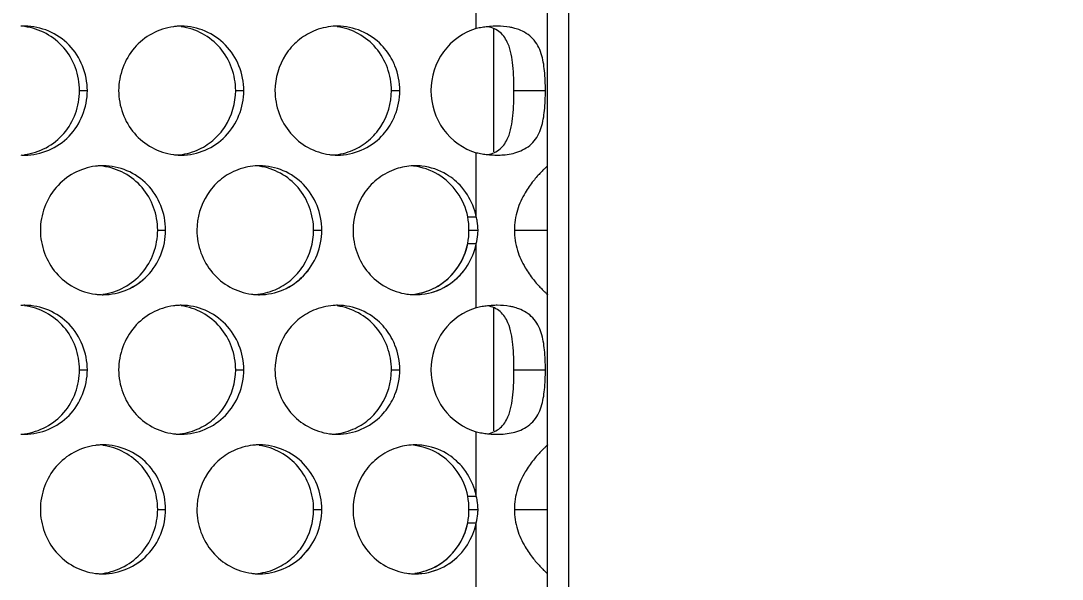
# Model space of a CAD drawing. Header units: millimetres. Extents: x 1177 to 4147, y 93 to 2194.
# Drawn here: x 2001.98 to 2050.45, y 1836.49 to 1862.47 of the extents above; entities that cross this region are included whole.
import ezdxf

# ---------------------------------------------------------------- set-up
doc = ezdxf.new("R2010")
doc.units = ezdxf.units.MM
doc.header["$LTSCALE"] = 0.1
doc.layers.get('0').update_dxf_attribs({"lineweight": 13})
doc.layers.get('Defpoints').update_dxf_attribs({"lineweight": 9})
doc.layers.add('标注', color=251, linetype='Continuous', lineweight=9)
doc.styles.get("Standard").update_dxf_attribs({"font": 'arial.ttf'})
doc.dimstyles.new('STANDARD 10', dxfattribs={"dimscale": 10, "dimtxt": 2.5, "dimasz": 1.5, "dimexe": 0.5, "dimexo": 0.5, "dimgap": 0.5, "dimtad": 1, "dimtoh": 1, "dimdec": 1, "dimzin": 9, "dimdsep": 46, "dimtxsty": 'Standard', "dimcen": 0, "dimclrd": 256, "dimclre": 256, "dimclrt": 256, "dimadec": 0, "dimazin": 0, "dimtp": 0.01, "dimtm": 0.01, "dimtfac": 1, "dimtdec": 1, "dimtofl": 0, "dimtmove": 0, "dimatfit": 3, "dimfxl": 1, "dimtolj": 1, "dimtzin": 4, "dimlwd": -1, "dimlwe": -1, "dimarcsym": 0})

# ---------------------------------------------------------------- blocks, each defined once
blk = doc.blocks.new('*D20')
at = {"layer": 'Defpoints', "color": 0, "transparency": 16777216}
for p in [(2024.49, 1921.895), (2024.49, 1341.895), (2127.768, 1341.895)]:
    blk.add_point(p, dxfattribs=at)
at = {"layer": '标注', "transparency": 16777216}
for p, q in [((2029.49, 1921.895), (2132.768, 1921.895)), ((2127.768, 1906.895), (2127.768, 1356.895)), ((2029.49, 1341.895), (2132.768, 1341.895))]:
    blk.add_line(p, q, dxfattribs=at)
for points in [[(2125.268, 1906.895), (2130.268, 1906.895), (2127.768, 1921.895)], [(2125.268, 1356.895), (2130.268, 1356.895), (2127.768, 1341.895)]]:
    blk.add_solid(points, dxfattribs=at)
at = {"layer": '标注', "transparency": 16777216, "insert": (2110.004, 1631.895), "char_height": 25, "attachment_point": 5, "rotation": 90}
blk.add_mtext('\\A1;580', dxfattribs=at)

msp = doc.modelspace()

# ---------------------------------------------------------------- linework, layer by layer
for p, q in [((2027.49, 1344.895), (2027.49, 1918.895)), ((2026.49, 1348.895), (2026.49, 1875.712)), ((2023.177, 1862.114), (2023.177, 1865.101)), ((2026.49, 1855.731), (2026.49, 1862.722)), ((2023.177, 1853.352), (2023.177, 1856.339)), ((2026.49, 1849.731), (2026.49, 1855.731)), ((2023.177, 1849.123), (2023.177, 1852.11)), ((2026.49, 1842.741), (2026.49, 1849.731)), ((2023.177, 1840.362), (2023.177, 1843.349)), ((2026.49, 1836.741), (2026.49, 1842.741)), ((2023.177, 1836.133), (2023.177, 1839.12)), ((2026.49, 1829.75), (2026.49, 1836.741))]:
    msp.add_line(p, q)
at = {"layer": '标注'}
for p, q in [((2023.99, 1856.38), (2023.99, 1862.114)), ((2004.712, 1859.226), (2005.074, 1859.226)), ((2011.978, 1859.226), (2012.354, 1859.226)), ((2019.227, 1859.226), (2019.615, 1859.226)), ((2024.926, 1859.226), (2026.394, 1859.226)), ((2026.49, 1849.731), (2026.49, 1855.731)), ((2022.781, 1853.352), (2023.177, 1853.352)), ((2022.781, 1853.352), (2023.177, 1853.352)), ((2008.347, 1852.731), (2008.716, 1852.731)), ((2008.347, 1852.731), (2008.716, 1852.731)), ((2015.605, 1852.731), (2015.987, 1852.731)), ((2015.605, 1852.731), (2015.987, 1852.731)), ((2022.835, 1852.731), (2023.258, 1852.731)), ((2022.835, 1852.731), (2023.258, 1852.731)), ((2024.99, 1852.731), (2026.49, 1852.731)), ((2024.99, 1852.731), (2026.49, 1852.731)), ((2022.781, 1852.11), (2023.177, 1852.11)), ((2022.781, 1852.11), (2023.177, 1852.11)), ((2023.99, 1843.39), (2023.99, 1849.123)), ((2004.712, 1846.236), (2005.074, 1846.236)), ((2011.978, 1846.236), (2012.354, 1846.236)), ((2019.227, 1846.236), (2019.615, 1846.236)), ((2024.926, 1846.236), (2026.394, 1846.236)), ((2023.177, 1840.362), (2023.177, 1843.349)), ((2026.49, 1836.741), (2026.49, 1842.741)), ((2022.781, 1840.362), (2023.177, 1840.362)), ((2022.781, 1840.362), (2023.177, 1840.362)), ((2008.347, 1839.741), (2008.716, 1839.741)), ((2008.347, 1839.741), (2008.716, 1839.741)), ((2015.605, 1839.741), (2015.987, 1839.741)), ((2015.605, 1839.741), (2015.987, 1839.741)), ((2022.835, 1839.741), (2023.258, 1839.741)), ((2022.835, 1839.741), (2023.258, 1839.741)), ((2024.99, 1839.741), (2026.49, 1839.741)), ((2024.99, 1839.741), (2026.49, 1839.741)), ((2022.781, 1839.12), (2023.177, 1839.12)), ((2022.781, 1839.12), (2023.177, 1839.12))]:
    msp.add_line(p, q, dxfattribs=at)
for centre, radius, start, end in [((2002.158, 1859.513), 2.713, 90.0079, 93.8135), ((2009.448, 1859.463), 2.763, 93.9779, 97.5943), ((2009.444, 1859.525), 2.702, 90.0086, 93.9786), ((2016.713, 1859.536), 2.69, 90.0093, 94.1455), ((2024.217, 1857.518), 4.712, 99.3975, 102.7475), ((2024.194, 1857.659), 4.569, 96.151, 99.4032), ((2024.217, 1860.935), 4.712, 257.2525, 260.6025), ((2002.158, 1858.94), 2.713, 266.1865, 269.9921), ((2002.158, 1858.94), 2.713, 266.1865, 269.9921), ((2009.448, 1858.99), 2.763, 262.4057, 266.0221), ((2009.444, 1858.928), 2.702, 266.0214, 269.9914), ((2016.718, 1858.98), 2.754, 262.091, 265.8551), ((2016.713, 1858.917), 2.69, 265.8545, 269.9907), ((2024.194, 1860.794), 4.569, 260.5968, 263.849), ((2005.807, 1852.963), 2.768, 93.8952, 97.4382), ((2005.807, 1852.963), 2.768, 93.8952, 97.4382), ((2005.803, 1853.024), 2.708, 90.0082, 93.8958), ((2005.803, 1853.024), 2.708, 90.0082, 93.8958), ((2013.081, 1853.035), 2.696, 90.009, 94.0618), ((2013.081, 1853.035), 2.696, 90.009, 94.0618), ((2020.331, 1852.983), 2.747, 89.9982, 91.8699), ((2020.331, 1852.983), 2.747, 89.9982, 91.8699), ((2020.33, 1852.929), 2.802, 83.5551, 89.9823), ((2020.33, 1852.929), 2.802, 83.5551, 89.9823), ((2020.258, 1852.756), 2.979, 11.5551, 14.5414), ((2020.258, 1852.756), 2.979, 11.5551, 14.5414), ((2019.247, 1852.733), 3.588, 359.9799, 9.9483), ((2019.247, 1852.733), 3.588, 359.9799, 9.9483), ((2020.807, 1852.726), 2.451, 9.8577, 14.7995), ((2020.807, 1852.726), 2.451, 9.8577, 14.7995), ((2020.83, 1852.731), 2.428, 0.0174, 9.8517), ((2020.83, 1852.731), 2.428, 0.0174, 9.8517), ((2019.247, 1852.73), 3.588, 350.0517, 0.0201), ((2019.247, 1852.73), 3.588, 350.0517, 0.0201), ((2020.814, 1852.735), 2.444, 345.1989, 355.0623), ((2020.814, 1852.735), 2.444, 345.1989, 355.0623), ((2020.839, 1852.731), 2.418, 355.0848, 359.9974), ((2020.839, 1852.731), 2.418, 355.0848, 359.9974), ((2020.258, 1852.707), 2.979, 345.4586, 348.4449), ((2020.258, 1852.707), 2.979, 345.4586, 348.4449), ((2005.807, 1852.499), 2.768, 262.5618, 266.1048), ((2005.807, 1852.499), 2.768, 262.5618, 266.1048), ((2005.803, 1852.439), 2.708, 266.1042, 269.9918), ((2005.803, 1852.439), 2.708, 266.1042, 269.9918), ((2013.085, 1852.49), 2.759, 262.2487, 265.9388), ((2013.085, 1852.49), 2.759, 262.2487, 265.9388), ((2013.081, 1852.427), 2.696, 265.9382, 269.991), ((2013.081, 1852.427), 2.696, 265.9382, 269.991), ((2020.329, 1852.434), 2.702, 261.8471, 268.1347), ((2020.329, 1852.434), 2.702, 261.8471, 268.1347), ((2020.331, 1852.479), 2.747, 268.1301, 270.0018), ((2020.331, 1852.479), 2.747, 268.1301, 270.0018), ((2020.33, 1852.534), 2.802, 270.0177, 276.4449), ((2020.33, 1852.534), 2.802, 270.0177, 276.4449), ((2002.158, 1846.523), 2.713, 90.0079, 93.8135), ((2009.448, 1846.473), 2.763, 93.9779, 97.5943), ((2009.444, 1846.534), 2.702, 90.0086, 93.9786), ((2016.713, 1846.546), 2.69, 90.0093, 94.1455), ((2024.217, 1844.528), 4.712, 99.3975, 102.7475), ((2024.194, 1844.668), 4.569, 96.151, 99.4032), ((2009.448, 1845.999), 2.763, 262.4057, 266.0221), ((2016.718, 1845.99), 2.754, 262.091, 265.8551), ((2024.217, 1847.945), 4.712, 257.2525, 260.6025), ((2024.194, 1847.804), 4.569, 260.5968, 263.849), ((2002.158, 1845.949), 2.713, 266.1865, 269.9921), ((2002.158, 1845.949), 2.713, 266.1865, 269.9921), ((2009.444, 1845.938), 2.702, 266.0214, 269.9914), ((2016.713, 1845.926), 2.69, 265.8545, 269.9907), ((2005.807, 1839.973), 2.768, 93.8952, 97.4382), ((2005.807, 1839.973), 2.768, 93.8952, 97.4382), ((2005.803, 1840.033), 2.708, 90.0082, 93.8958), ((2005.803, 1840.033), 2.708, 90.0082, 93.8958), ((2013.081, 1840.045), 2.696, 90.009, 94.0618), ((2013.081, 1840.045), 2.696, 90.009, 94.0618), ((2020.331, 1839.993), 2.747, 89.9982, 91.8699), ((2020.331, 1839.993), 2.747, 89.9982, 91.8699), ((2020.33, 1839.938), 2.802, 83.5551, 89.9823), ((2020.33, 1839.938), 2.802, 83.5551, 89.9823), ((2019.247, 1839.742), 3.588, 359.9799, 9.9483), ((2019.247, 1839.742), 3.588, 359.9799, 9.9483), ((2020.258, 1839.765), 2.979, 11.5551, 14.5414), ((2020.258, 1839.765), 2.979, 11.5551, 14.5414), ((2020.807, 1839.736), 2.451, 9.8577, 14.7995), ((2020.807, 1839.736), 2.451, 9.8577, 14.7995), ((2020.83, 1839.74), 2.428, 0.0174, 9.8517), ((2020.83, 1839.74), 2.428, 0.0174, 9.8517), ((2019.247, 1839.74), 3.588, 350.0517, 0.0201), ((2019.247, 1839.74), 3.588, 350.0517, 0.0201), ((2020.814, 1839.744), 2.444, 345.1989, 355.0623), ((2020.814, 1839.744), 2.444, 345.1989, 355.0623), ((2020.839, 1839.741), 2.418, 355.0848, 359.9974), ((2020.839, 1839.741), 2.418, 355.0848, 359.9974), ((2020.258, 1839.717), 2.979, 345.4586, 348.4449), ((2020.258, 1839.717), 2.979, 345.4586, 348.4449), ((2005.807, 1839.509), 2.768, 262.5618, 266.1048), ((2005.807, 1839.509), 2.768, 262.5618, 266.1048), ((2005.803, 1839.448), 2.708, 266.1042, 269.9918), ((2005.803, 1839.448), 2.708, 266.1042, 269.9918), ((2013.085, 1839.5), 2.759, 262.2487, 265.9388), ((2013.085, 1839.5), 2.759, 262.2487, 265.9388), ((2013.081, 1839.437), 2.696, 265.9382, 269.991), ((2013.081, 1839.437), 2.696, 265.9382, 269.991), ((2020.329, 1839.443), 2.702, 261.8471, 268.1347), ((2020.329, 1839.443), 2.702, 261.8471, 268.1347), ((2020.331, 1839.489), 2.747, 268.1301, 270.0018), ((2020.331, 1839.489), 2.747, 268.1301, 270.0018), ((2020.33, 1839.543), 2.802, 270.0177, 276.4449), ((2020.33, 1839.543), 2.802, 270.0177, 276.4449)]:
    msp.add_arc(centre, radius, start, end, dxfattribs=at)
for points, knots in [([(2004.712, 1859.226), (2004.712, 1859.587), (2004.579, 1860.31), (2004.033, 1861.258), (2003.185, 1861.936), (2002.497, 1862.159), (2002.148, 1862.204)], [0, 0, 0, 0, 0.253296, 0.50466, 0.753146, 1, 1, 1, 1]), ([(2009.083, 1862.202), (2008.736, 1862.156), (2008.051, 1861.931), (2007.207, 1861.252), (2006.664, 1860.307), (2006.531, 1859.586), (2006.531, 1859.226)], [0, 0, 0, 0, 0.246839, 0.49537, 0.746756, 1, 1, 1, 1]), ([(2011.978, 1859.226), (2011.978, 1859.586), (2011.846, 1860.306), (2011.305, 1861.252), (2010.464, 1861.931), (2009.781, 1862.156), (2009.435, 1862.202)], [0, 0, 0, 0, 0.253529, 0.50501, 0.753401, 1, 1, 1, 1]), ([(2019.227, 1859.226), (2019.227, 1859.584), (2019.096, 1860.302), (2018.56, 1861.245), (2017.726, 1861.925), (2017.048, 1862.152), (2016.703, 1862.2)], [0, 0, 0, 0, 0.253771, 0.505372, 0.753666, 1, 1, 1, 1]), ([(2024.154, 1862.226), (2024.118, 1862.226), (2023.967, 1862.224), (2023.817, 1862.214), (2023.704, 1862.202)], [0, 0, 0, 0, 0.244953, 1, 1, 1, 1]), ([(2024.651, 1861.416), (2024.568, 1861.609), (2024.33, 1861.982), (2023.92, 1862.164), (2023.71, 1862.202)], [0, 0, 0, 0, 0.496842, 1, 1, 1, 1]), ([(2024.917, 1862.138), (2024.858, 1862.153), (2024.607, 1862.207), (2024.35, 1862.226), (2024.154, 1862.226)], [0, 0, 0, 0, 0.237726, 1, 1, 1, 1]), ([(2015.602, 1861.995), (2015.339, 1861.882), (2014.839, 1861.576), (2014.071, 1860.698), (2013.807, 1859.806), (2013.807, 1859.226)], [0, 0, 0, 0, 0.248275, 0.498285, 1, 1, 1, 1]), ([(2023.177, 1862.114), (2022.58, 1861.939), (2021.468, 1861.153), (2021.066, 1859.861), (2021.066, 1859.226)], [0, 0, 0, 0, 0.495023, 1, 1, 1, 1]), ([(2026.197, 1860.946), (2026.115, 1861.2), (2025.867, 1861.688), (2025.397, 1861.975), (2025.155, 1862.065)], [0, 0, 0, 0, 0.507979, 1, 1, 1, 1]), ([(2019.392, 1860.374), (2019.355, 1860.464), (2019.195, 1860.817), (2018.968, 1861.139), (2018.766, 1861.347)], [0, 0, 0, 0, 0.252011, 1, 1, 1, 1]), ([(2024.926, 1859.226), (2024.926, 1859.617), (2024.906, 1860.353), (2024.788, 1861.097), (2024.651, 1861.416)], [0, 0, 0, 0, 0.52936, 1, 1, 1, 1]), ([(2026.394, 1859.226), (2026.394, 1859.535), (2026.374, 1860.113), (2026.28, 1860.689), (2026.197, 1860.946)], [0, 0, 0, 0, 0.533715, 1, 1, 1, 1]), ([(2002.148, 1856.249), (2002.497, 1856.293), (2003.185, 1856.516), (2004.033, 1857.195), (2004.579, 1858.143), (2004.712, 1858.866), (2004.712, 1859.226)], [0, 0, 0, 0, 0.246854, 0.49534, 0.746704, 1, 1, 1, 1]), ([(2006.531, 1859.226), (2006.531, 1858.867), (2006.664, 1858.146), (2007.207, 1857.201), (2008.051, 1856.522), (2008.736, 1856.297), (2009.083, 1856.251)], [0, 0, 0, 0, 0.253244, 0.50463, 0.753161, 1, 1, 1, 1]), ([(2010.184, 1856.458), (2010.447, 1856.571), (2010.947, 1856.876), (2011.715, 1857.755), (2011.978, 1858.647), (2011.978, 1859.226)], [0, 0, 0, 0, 0.248254, 0.498229, 1, 1, 1, 1]), ([(2013.807, 1859.226), (2013.807, 1858.868), (2013.939, 1858.15), (2014.477, 1857.207), (2015.314, 1856.528), (2015.994, 1856.3), (2016.339, 1856.253)], [0, 0, 0, 0, 0.253482, 0.504988, 0.753424, 1, 1, 1, 1]), ([(2017.436, 1856.458), (2017.699, 1856.571), (2018.198, 1856.876), (2018.964, 1857.756), (2019.227, 1858.647), (2019.227, 1859.226)], [0, 0, 0, 0, 0.248013, 0.497923, 1, 1, 1, 1]), ([(2021.066, 1859.226), (2021.066, 1858.592), (2021.468, 1857.3), (2022.58, 1856.514), (2023.177, 1856.339)], [0, 0, 0, 0, 0.504977, 1, 1, 1, 1]), ([(2024.651, 1857.037), (2024.788, 1857.356), (2024.906, 1858.1), (2024.926, 1858.836), (2024.926, 1859.226)], [0, 0, 0, 0, 0.47064, 1, 1, 1, 1]), ([(2026.197, 1857.507), (2026.28, 1857.764), (2026.374, 1858.34), (2026.394, 1858.918), (2026.394, 1859.226)], [0, 0, 0, 0, 0.466285, 1, 1, 1, 1]), ([(2018.766, 1857.106), (2018.968, 1857.314), (2019.195, 1857.636), (2019.355, 1857.989), (2019.392, 1858.079)], [0, 0, 0, 0, 0.747989, 1, 1, 1, 1]), ([(2025.155, 1856.388), (2025.397, 1856.478), (2025.867, 1856.765), (2026.115, 1857.253), (2026.197, 1857.507)], [0, 0, 0, 0, 0.492021, 1, 1, 1, 1]), ([(2023.71, 1856.251), (2023.92, 1856.289), (2024.33, 1856.471), (2024.568, 1856.844), (2024.651, 1857.037)], [0, 0, 0, 0, 0.503158, 1, 1, 1, 1]), ([(2024.154, 1856.227), (2024.245, 1856.227), (2024.583, 1856.239), (2024.922, 1856.302), (2025.155, 1856.388)], [0, 0, 0, 0, 0.267795, 1, 1, 1, 1]), ([(2023.704, 1856.251), (2023.817, 1856.239), (2023.967, 1856.229), (2024.118, 1856.227), (2024.154, 1856.227)], [0, 0, 0, 0, 0.755047, 1, 1, 1, 1]), ([(2005.449, 1855.708), (2005.101, 1855.663), (2004.413, 1855.439), (2003.566, 1854.76), (2003.02, 1853.813), (2002.887, 1853.091), (2002.887, 1852.731)], [0, 0, 0, 0, 0.246967, 0.495545, 0.746873, 1, 1, 1, 1]), ([(2005.449, 1855.708), (2005.101, 1855.663), (2004.413, 1855.439), (2003.566, 1854.76), (2003.02, 1853.813), (2002.887, 1853.091), (2002.887, 1852.731)], [0, 0, 0, 0, 0.246967, 0.495545, 0.746873, 1, 1, 1, 1]), ([(2008.347, 1852.731), (2008.347, 1853.091), (2008.215, 1853.813), (2007.671, 1854.76), (2006.827, 1855.438), (2006.141, 1855.663), (2005.794, 1855.708)], [0, 0, 0, 0, 0.253412, 0.504834, 0.753273, 1, 1, 1, 1]), ([(2008.347, 1852.731), (2008.347, 1853.091), (2008.215, 1853.813), (2007.671, 1854.76), (2006.827, 1855.438), (2006.141, 1855.663), (2005.794, 1855.708)], [0, 0, 0, 0, 0.253412, 0.504834, 0.753273, 1, 1, 1, 1]), ([(2011.969, 1855.5), (2011.705, 1855.387), (2011.204, 1855.081), (2010.436, 1854.203), (2010.171, 1853.311), (2010.171, 1852.731)], [0, 0, 0, 0, 0.248395, 0.498438, 1, 1, 1, 1]), ([(2011.969, 1855.5), (2011.705, 1855.387), (2011.204, 1855.081), (2010.436, 1854.203), (2010.171, 1853.311), (2010.171, 1852.731)], [0, 0, 0, 0, 0.248395, 0.498438, 1, 1, 1, 1]), ([(2015.605, 1852.731), (2015.605, 1853.09), (2015.473, 1853.809), (2014.935, 1854.753), (2014.097, 1855.433), (2013.416, 1855.659), (2013.071, 1855.706)], [0, 0, 0, 0, 0.253649, 0.50519, 0.753532, 1, 1, 1, 1]), ([(2015.605, 1852.731), (2015.605, 1853.09), (2015.473, 1853.809), (2014.935, 1854.753), (2014.097, 1855.433), (2013.416, 1855.659), (2013.071, 1855.706)], [0, 0, 0, 0, 0.253649, 0.50519, 0.753532, 1, 1, 1, 1]), ([(2019.445, 1855.583), (2019.156, 1855.485), (2018.604, 1855.193), (2017.737, 1854.302), (2017.439, 1853.348), (2017.439, 1852.731)], [0, 0, 0, 0, 0.248219, 0.498355, 1, 1, 1, 1]), ([(2019.445, 1855.583), (2019.156, 1855.485), (2018.604, 1855.193), (2017.737, 1854.302), (2017.439, 1853.348), (2017.439, 1852.731)], [0, 0, 0, 0, 0.248219, 0.498355, 1, 1, 1, 1]), ([(2026.49, 1855.731), (2026.49, 1855.728), (2026.48, 1855.722), (2026.467, 1855.706), (2026.44, 1855.681), (2026.387, 1855.629), (2026.297, 1855.541), (2026.165, 1855.406), (2026.005, 1855.232), (2025.749, 1854.929), (2025.566, 1854.668), (2025.452, 1854.475)], [0, 0, 0, 0, 0.005029, 0.018524, 0.040408, 0.070581, 0.15538, 0.27154, 0.416727, 0.588666, 1, 1, 1, 1]), ([(2026.49, 1855.731), (2026.49, 1855.728), (2026.48, 1855.722), (2026.467, 1855.706), (2026.44, 1855.681), (2026.387, 1855.629), (2026.297, 1855.541), (2026.165, 1855.406), (2026.005, 1855.232), (2025.749, 1854.929), (2025.566, 1854.668), (2025.452, 1854.475)], [0, 0, 0, 0, 0.005029, 0.018524, 0.040408, 0.070581, 0.15538, 0.27154, 0.416727, 0.588666, 1, 1, 1, 1]), ([(2022.781, 1853.352), (2022.699, 1853.758), (2022.365, 1854.535), (2021.749, 1855.119), (2021.399, 1855.328)], [0, 0, 0, 0, 0.503847, 1, 1, 1, 1]), ([(2022.781, 1853.352), (2022.699, 1853.758), (2022.365, 1854.535), (2021.749, 1855.119), (2021.399, 1855.328)], [0, 0, 0, 0, 0.503847, 1, 1, 1, 1]), ([(2022.686, 1854.491), (2022.627, 1854.576), (2022.376, 1854.899), (2022.056, 1855.171), (2021.793, 1855.327)], [0, 0, 0, 0, 0.252329, 1, 1, 1, 1]), ([(2022.686, 1854.491), (2022.627, 1854.576), (2022.376, 1854.899), (2022.056, 1855.171), (2021.793, 1855.327)], [0, 0, 0, 0, 0.252329, 1, 1, 1, 1]), ([(2025.452, 1854.475), (2025.303, 1854.222), (2025.044, 1853.662), (2024.947, 1853.048), (2024.947, 1852.731)], [0, 0, 0, 0, 0.480727, 1, 1, 1, 1]), ([(2025.452, 1854.475), (2025.303, 1854.222), (2025.044, 1853.662), (2024.947, 1853.048), (2024.947, 1852.731)], [0, 0, 0, 0, 0.480727, 1, 1, 1, 1]), ([(2002.887, 1852.731), (2002.887, 1852.371), (2003.02, 1851.649), (2003.566, 1850.702), (2004.413, 1850.024), (2005.101, 1849.8), (2005.449, 1849.754)], [0, 0, 0, 0, 0.253127, 0.504455, 0.753033, 1, 1, 1, 1]), ([(2002.887, 1852.731), (2002.887, 1852.371), (2003.02, 1851.649), (2003.566, 1850.702), (2004.413, 1850.024), (2005.101, 1849.8), (2005.449, 1849.754)], [0, 0, 0, 0, 0.253127, 0.504455, 0.753033, 1, 1, 1, 1]), ([(2005.794, 1849.755), (2006.141, 1849.8), (2006.827, 1850.024), (2007.671, 1850.703), (2008.215, 1851.65), (2008.347, 1852.371), (2008.347, 1852.731)], [0, 0, 0, 0, 0.246727, 0.495166, 0.746588, 1, 1, 1, 1]), ([(2005.794, 1849.755), (2006.141, 1849.8), (2006.827, 1850.024), (2007.671, 1850.703), (2008.215, 1851.65), (2008.347, 1852.371), (2008.347, 1852.731)], [0, 0, 0, 0, 0.246727, 0.495166, 0.746588, 1, 1, 1, 1]), ([(2010.171, 1852.731), (2010.171, 1852.373), (2010.304, 1851.653), (2010.844, 1850.709), (2011.685, 1850.03), (2012.367, 1849.803), (2012.713, 1849.756)], [0, 0, 0, 0, 0.253362, 0.504807, 0.753291, 1, 1, 1, 1]), ([(2010.171, 1852.731), (2010.171, 1852.373), (2010.304, 1851.653), (2010.844, 1850.709), (2011.685, 1850.03), (2012.367, 1849.803), (2012.713, 1849.756)], [0, 0, 0, 0, 0.253362, 0.504807, 0.753291, 1, 1, 1, 1]), ([(2013.812, 1849.963), (2014.075, 1850.075), (2014.575, 1850.381), (2015.342, 1851.26), (2015.605, 1852.152), (2015.605, 1852.731)], [0, 0, 0, 0, 0.248135, 0.498077, 1, 1, 1, 1]), ([(2013.812, 1849.963), (2014.075, 1850.075), (2014.575, 1850.381), (2015.342, 1851.26), (2015.605, 1852.152), (2015.605, 1852.731)], [0, 0, 0, 0, 0.248135, 0.498077, 1, 1, 1, 1]), ([(2017.439, 1852.731), (2017.439, 1852.375), (2017.568, 1851.66), (2018.101, 1850.72), (2018.929, 1850.041), (2019.604, 1849.808), (2019.946, 1849.759)], [0, 0, 0, 0, 0.253589, 0.505104, 0.753724, 1, 1, 1, 1]), ([(2017.439, 1852.731), (2017.439, 1852.375), (2017.568, 1851.66), (2018.101, 1850.72), (2018.929, 1850.041), (2019.604, 1849.808), (2019.946, 1849.759)], [0, 0, 0, 0, 0.253589, 0.505104, 0.753724, 1, 1, 1, 1]), ([(2024.947, 1852.731), (2024.947, 1852.414), (2025.044, 1851.8), (2025.303, 1851.241), (2025.452, 1850.988)], [0, 0, 0, 0, 0.519273, 1, 1, 1, 1]), ([(2024.947, 1852.731), (2024.947, 1852.414), (2025.044, 1851.8), (2025.303, 1851.241), (2025.452, 1850.988)], [0, 0, 0, 0, 0.519273, 1, 1, 1, 1]), ([(2020.32, 1849.758), (2020.615, 1849.798), (2021.198, 1849.973), (2022.196, 1850.664), (2022.661, 1851.52), (2022.781, 1852.11)], [0, 0, 0, 0, 0.24812, 0.497739, 1, 1, 1, 1]), ([(2021.399, 1850.135), (2021.749, 1850.343), (2022.365, 1850.927), (2022.699, 1851.705), (2022.781, 1852.11)], [0, 0, 0, 0, 0.496153, 1, 1, 1, 1]), ([(2006.917, 1849.963), (2007.268, 1850.113), (2007.924, 1850.557), (2008.347, 1851.226), (2008.491, 1851.584)], [0, 0, 0, 0, 0.4973, 1, 1, 1, 1]), ([(2014.192, 1849.963), (2014.543, 1850.113), (2015.197, 1850.557), (2015.619, 1851.226), (2015.763, 1851.584)], [0, 0, 0, 0, 0.497067, 1, 1, 1, 1]), ([(2020.645, 1849.75), (2021.046, 1849.795), (2021.844, 1850.059), (2022.453, 1850.637), (2022.686, 1850.972)], [0, 0, 0, 0, 0.497444, 1, 1, 1, 1]), ([(2021.793, 1850.135), (2022.056, 1850.292), (2022.376, 1850.563), (2022.627, 1850.887), (2022.686, 1850.972)], [0, 0, 0, 0, 0.747671, 1, 1, 1, 1]), ([(2025.452, 1850.988), (2025.566, 1850.795), (2025.749, 1850.534), (2026.005, 1850.23), (2026.165, 1850.056), (2026.297, 1849.922), (2026.387, 1849.834), (2026.44, 1849.781), (2026.467, 1849.757), (2026.48, 1849.741), (2026.49, 1849.734), (2026.49, 1849.731)], [0, 0, 0, 0, 0.411334, 0.583273, 0.72846, 0.84462, 0.929419, 0.959592, 0.981476, 0.994971, 1, 1, 1, 1]), ([(2025.452, 1850.988), (2025.566, 1850.795), (2025.749, 1850.534), (2026.005, 1850.23), (2026.165, 1850.056), (2026.297, 1849.922), (2026.387, 1849.834), (2026.44, 1849.781), (2026.467, 1849.757), (2026.48, 1849.741), (2026.49, 1849.734), (2026.49, 1849.731)], [0, 0, 0, 0, 0.411334, 0.583273, 0.72846, 0.84462, 0.929419, 0.959592, 0.981476, 0.994971, 1, 1, 1, 1]), ([(2004.712, 1846.236), (2004.712, 1846.597), (2004.579, 1847.319), (2004.033, 1848.267), (2003.185, 1848.946), (2002.497, 1849.169), (2002.148, 1849.214)], [0, 0, 0, 0, 0.253296, 0.50466, 0.753146, 1, 1, 1, 1]), ([(2009.083, 1849.212), (2008.736, 1849.166), (2008.051, 1848.941), (2007.207, 1848.262), (2006.664, 1847.316), (2006.531, 1846.595), (2006.531, 1846.236)], [0, 0, 0, 0, 0.246839, 0.49537, 0.746756, 1, 1, 1, 1]), ([(2011.978, 1846.236), (2011.978, 1846.595), (2011.846, 1847.316), (2011.305, 1848.261), (2010.464, 1848.94), (2009.781, 1849.166), (2009.435, 1849.212)], [0, 0, 0, 0, 0.253529, 0.50501, 0.753401, 1, 1, 1, 1]), ([(2019.227, 1846.236), (2019.227, 1846.594), (2019.096, 1847.312), (2018.56, 1848.255), (2017.726, 1848.934), (2017.048, 1849.162), (2016.703, 1849.21)], [0, 0, 0, 0, 0.253771, 0.505372, 0.753666, 1, 1, 1, 1]), ([(2023.177, 1849.123), (2022.58, 1848.949), (2021.468, 1848.163), (2021.066, 1846.871), (2021.066, 1846.236)], [0, 0, 0, 0, 0.495023, 1, 1, 1, 1]), ([(2024.154, 1849.236), (2024.118, 1849.236), (2023.967, 1849.234), (2023.817, 1849.223), (2023.704, 1849.211)], [0, 0, 0, 0, 0.244953, 1, 1, 1, 1]), ([(2024.651, 1848.426), (2024.568, 1848.619), (2024.33, 1848.992), (2023.92, 1849.173), (2023.71, 1849.212)], [0, 0, 0, 0, 0.496842, 1, 1, 1, 1]), ([(2024.917, 1849.148), (2024.858, 1849.163), (2024.607, 1849.216), (2024.35, 1849.236), (2024.154, 1849.236)], [0, 0, 0, 0, 0.237726, 1, 1, 1, 1]), ([(2026.197, 1847.955), (2026.115, 1848.209), (2025.867, 1848.698), (2025.397, 1848.985), (2025.155, 1849.075)], [0, 0, 0, 0, 0.507979, 1, 1, 1, 1]), ([(2015.602, 1849.004), (2015.339, 1848.892), (2014.839, 1848.586), (2014.071, 1847.707), (2013.807, 1846.815), (2013.807, 1846.236)], [0, 0, 0, 0, 0.248275, 0.498285, 1, 1, 1, 1]), ([(2019.392, 1847.383), (2019.355, 1847.474), (2019.195, 1847.826), (2018.968, 1848.149), (2018.766, 1848.357)], [0, 0, 0, 0, 0.252011, 1, 1, 1, 1]), ([(2024.926, 1846.236), (2024.926, 1846.627), (2024.906, 1847.362), (2024.788, 1848.106), (2024.651, 1848.426)], [0, 0, 0, 0, 0.52936, 1, 1, 1, 1]), ([(2026.394, 1846.236), (2026.394, 1846.545), (2026.374, 1847.123), (2026.28, 1847.699), (2026.197, 1847.955)], [0, 0, 0, 0, 0.533715, 1, 1, 1, 1]), ([(2002.148, 1843.258), (2002.497, 1843.303), (2003.185, 1843.526), (2004.033, 1844.205), (2004.579, 1845.153), (2004.712, 1845.876), (2004.712, 1846.236)], [0, 0, 0, 0, 0.246854, 0.49534, 0.746704, 1, 1, 1, 1]), ([(2006.531, 1846.236), (2006.531, 1845.877), (2006.664, 1845.156), (2007.207, 1844.21), (2008.051, 1843.531), (2008.736, 1843.306), (2009.083, 1843.26)], [0, 0, 0, 0, 0.253244, 0.50463, 0.753161, 1, 1, 1, 1]), ([(2010.184, 1843.467), (2010.447, 1843.58), (2010.947, 1843.886), (2011.715, 1844.765), (2011.978, 1845.657), (2011.978, 1846.236)], [0, 0, 0, 0, 0.248254, 0.498229, 1, 1, 1, 1]), ([(2013.807, 1846.236), (2013.807, 1845.878), (2013.939, 1845.16), (2014.477, 1844.217), (2015.314, 1843.537), (2015.994, 1843.31), (2016.339, 1843.262)], [0, 0, 0, 0, 0.253482, 0.504988, 0.753424, 1, 1, 1, 1]), ([(2017.436, 1843.467), (2017.699, 1843.58), (2018.198, 1843.886), (2018.964, 1844.765), (2019.227, 1845.657), (2019.227, 1846.236)], [0, 0, 0, 0, 0.248013, 0.497923, 1, 1, 1, 1]), ([(2021.066, 1846.236), (2021.066, 1845.602), (2021.468, 1844.31), (2022.58, 1843.523), (2023.177, 1843.349)], [0, 0, 0, 0, 0.504977, 1, 1, 1, 1]), ([(2024.651, 1844.046), (2024.788, 1844.366), (2024.906, 1845.11), (2024.926, 1845.845), (2024.926, 1846.236)], [0, 0, 0, 0, 0.47064, 1, 1, 1, 1]), ([(2026.197, 1844.517), (2026.28, 1844.773), (2026.374, 1845.349), (2026.394, 1845.927), (2026.394, 1846.236)], [0, 0, 0, 0, 0.466285, 1, 1, 1, 1]), ([(2018.766, 1844.115), (2018.968, 1844.324), (2019.195, 1844.646), (2019.355, 1844.998), (2019.392, 1845.089)], [0, 0, 0, 0, 0.747989, 1, 1, 1, 1]), ([(2025.155, 1843.398), (2025.397, 1843.488), (2025.867, 1843.774), (2026.115, 1844.263), (2026.197, 1844.517)], [0, 0, 0, 0, 0.492021, 1, 1, 1, 1]), ([(2023.71, 1843.261), (2023.92, 1843.299), (2024.33, 1843.481), (2024.568, 1843.853), (2024.651, 1844.046)], [0, 0, 0, 0, 0.503158, 1, 1, 1, 1]), ([(2023.704, 1843.261), (2023.817, 1843.249), (2023.967, 1843.238), (2024.118, 1843.236), (2024.154, 1843.236)], [0, 0, 0, 0, 0.755047, 1, 1, 1, 1]), ([(2024.154, 1843.236), (2024.245, 1843.236), (2024.583, 1843.249), (2024.922, 1843.311), (2025.155, 1843.398)], [0, 0, 0, 0, 0.267795, 1, 1, 1, 1]), ([(2005.449, 1842.718), (2005.101, 1842.672), (2004.413, 1842.448), (2003.566, 1841.77), (2003.02, 1840.823), (2002.887, 1840.101), (2002.887, 1839.741)], [0, 0, 0, 0, 0.246967, 0.495545, 0.746873, 1, 1, 1, 1]), ([(2005.449, 1842.718), (2005.101, 1842.672), (2004.413, 1842.448), (2003.566, 1841.77), (2003.02, 1840.823), (2002.887, 1840.101), (2002.887, 1839.741)], [0, 0, 0, 0, 0.246967, 0.495545, 0.746873, 1, 1, 1, 1]), ([(2008.347, 1839.741), (2008.347, 1840.101), (2008.215, 1840.822), (2007.671, 1841.769), (2006.827, 1842.448), (2006.141, 1842.672), (2005.794, 1842.718)], [0, 0, 0, 0, 0.253412, 0.504834, 0.753273, 1, 1, 1, 1]), ([(2008.347, 1839.741), (2008.347, 1840.101), (2008.215, 1840.822), (2007.671, 1841.769), (2006.827, 1842.448), (2006.141, 1842.672), (2005.794, 1842.718)], [0, 0, 0, 0, 0.253412, 0.504834, 0.753273, 1, 1, 1, 1]), ([(2011.969, 1842.509), (2011.705, 1842.396), (2011.204, 1842.091), (2010.436, 1841.212), (2010.171, 1840.32), (2010.171, 1839.741)], [0, 0, 0, 0, 0.248395, 0.498438, 1, 1, 1, 1]), ([(2011.969, 1842.509), (2011.705, 1842.396), (2011.204, 1842.091), (2010.436, 1841.212), (2010.171, 1840.32), (2010.171, 1839.741)], [0, 0, 0, 0, 0.248395, 0.498438, 1, 1, 1, 1]), ([(2015.605, 1839.741), (2015.605, 1840.099), (2015.473, 1840.818), (2014.935, 1841.763), (2014.097, 1842.442), (2013.416, 1842.669), (2013.071, 1842.716)], [0, 0, 0, 0, 0.253649, 0.50519, 0.753532, 1, 1, 1, 1]), ([(2015.605, 1839.741), (2015.605, 1840.099), (2015.473, 1840.818), (2014.935, 1841.763), (2014.097, 1842.442), (2013.416, 1842.669), (2013.071, 1842.716)], [0, 0, 0, 0, 0.253649, 0.50519, 0.753532, 1, 1, 1, 1]), ([(2019.445, 1842.593), (2019.156, 1842.494), (2018.604, 1842.203), (2017.737, 1841.312), (2017.439, 1840.357), (2017.439, 1839.741)], [0, 0, 0, 0, 0.248219, 0.498355, 1, 1, 1, 1]), ([(2019.445, 1842.593), (2019.156, 1842.494), (2018.604, 1842.203), (2017.737, 1841.312), (2017.439, 1840.357), (2017.439, 1839.741)], [0, 0, 0, 0, 0.248219, 0.498355, 1, 1, 1, 1]), ([(2022.781, 1840.362), (2022.699, 1840.767), (2022.365, 1841.545), (2021.749, 1842.129), (2021.399, 1842.337)], [0, 0, 0, 0, 0.503847, 1, 1, 1, 1]), ([(2022.781, 1840.362), (2022.699, 1840.767), (2022.365, 1841.545), (2021.749, 1842.129), (2021.399, 1842.337)], [0, 0, 0, 0, 0.503847, 1, 1, 1, 1]), ([(2022.686, 1841.5), (2022.627, 1841.585), (2022.376, 1841.909), (2022.056, 1842.18), (2021.793, 1842.337)], [0, 0, 0, 0, 0.252329, 1, 1, 1, 1]), ([(2022.686, 1841.5), (2022.627, 1841.585), (2022.376, 1841.909), (2022.056, 1842.18), (2021.793, 1842.337)], [0, 0, 0, 0, 0.252329, 1, 1, 1, 1]), ([(2026.49, 1842.741), (2026.49, 1842.738), (2026.48, 1842.732), (2026.467, 1842.715), (2026.44, 1842.691), (2026.387, 1842.639), (2026.297, 1842.551), (2026.165, 1842.416), (2026.005, 1842.242), (2025.749, 1841.939), (2025.566, 1841.677), (2025.452, 1841.484)], [0, 0, 0, 0, 0.005029, 0.018524, 0.040408, 0.070581, 0.15538, 0.27154, 0.416727, 0.588666, 1, 1, 1, 1]), ([(2026.49, 1842.741), (2026.49, 1842.738), (2026.48, 1842.732), (2026.467, 1842.715), (2026.44, 1842.691), (2026.387, 1842.639), (2026.297, 1842.551), (2026.165, 1842.416), (2026.005, 1842.242), (2025.749, 1841.939), (2025.566, 1841.677), (2025.452, 1841.484)], [0, 0, 0, 0, 0.005029, 0.018524, 0.040408, 0.070581, 0.15538, 0.27154, 0.416727, 0.588666, 1, 1, 1, 1]), ([(2025.452, 1841.484), (2025.303, 1841.232), (2025.044, 1840.672), (2024.947, 1840.058), (2024.947, 1839.741)], [0, 0, 0, 0, 0.480727, 1, 1, 1, 1]), ([(2025.452, 1841.484), (2025.303, 1841.232), (2025.044, 1840.672), (2024.947, 1840.058), (2024.947, 1839.741)], [0, 0, 0, 0, 0.480727, 1, 1, 1, 1]), ([(2002.887, 1839.741), (2002.887, 1839.381), (2003.02, 1838.659), (2003.566, 1837.712), (2004.413, 1837.033), (2005.101, 1836.809), (2005.449, 1836.764)], [0, 0, 0, 0, 0.253127, 0.504455, 0.753033, 1, 1, 1, 1]), ([(2002.887, 1839.741), (2002.887, 1839.381), (2003.02, 1838.659), (2003.566, 1837.712), (2004.413, 1837.033), (2005.101, 1836.809), (2005.449, 1836.764)], [0, 0, 0, 0, 0.253127, 0.504455, 0.753033, 1, 1, 1, 1]), ([(2005.794, 1836.764), (2006.141, 1836.81), (2006.827, 1837.034), (2007.671, 1837.713), (2008.215, 1838.659), (2008.347, 1839.381), (2008.347, 1839.741)], [0, 0, 0, 0, 0.246727, 0.495166, 0.746588, 1, 1, 1, 1]), ([(2005.794, 1836.764), (2006.141, 1836.81), (2006.827, 1837.034), (2007.671, 1837.713), (2008.215, 1838.659), (2008.347, 1839.381), (2008.347, 1839.741)], [0, 0, 0, 0, 0.246727, 0.495166, 0.746588, 1, 1, 1, 1]), ([(2010.171, 1839.741), (2010.171, 1839.382), (2010.304, 1838.663), (2010.844, 1837.718), (2011.685, 1837.039), (2012.367, 1836.813), (2012.713, 1836.766)], [0, 0, 0, 0, 0.253362, 0.504807, 0.753291, 1, 1, 1, 1]), ([(2010.171, 1839.741), (2010.171, 1839.382), (2010.304, 1838.663), (2010.844, 1837.718), (2011.685, 1837.039), (2012.367, 1836.813), (2012.713, 1836.766)], [0, 0, 0, 0, 0.253362, 0.504807, 0.753291, 1, 1, 1, 1]), ([(2013.812, 1836.972), (2014.075, 1837.085), (2014.575, 1837.391), (2015.342, 1838.27), (2015.605, 1839.162), (2015.605, 1839.741)], [0, 0, 0, 0, 0.248135, 0.498077, 1, 1, 1, 1]), ([(2013.812, 1836.972), (2014.075, 1837.085), (2014.575, 1837.391), (2015.342, 1838.27), (2015.605, 1839.162), (2015.605, 1839.741)], [0, 0, 0, 0, 0.248135, 0.498077, 1, 1, 1, 1]), ([(2017.439, 1839.741), (2017.439, 1839.385), (2017.568, 1838.67), (2018.101, 1837.73), (2018.929, 1837.051), (2019.604, 1836.818), (2019.946, 1836.769)], [0, 0, 0, 0, 0.253589, 0.505104, 0.753724, 1, 1, 1, 1]), ([(2017.439, 1839.741), (2017.439, 1839.385), (2017.568, 1838.67), (2018.101, 1837.73), (2018.929, 1837.051), (2019.604, 1836.818), (2019.946, 1836.769)], [0, 0, 0, 0, 0.253589, 0.505104, 0.753724, 1, 1, 1, 1]), ([(2024.947, 1839.741), (2024.947, 1839.424), (2025.044, 1838.81), (2025.303, 1838.25), (2025.452, 1837.997)], [0, 0, 0, 0, 0.519273, 1, 1, 1, 1]), ([(2024.947, 1839.741), (2024.947, 1839.424), (2025.044, 1838.81), (2025.303, 1838.25), (2025.452, 1837.997)], [0, 0, 0, 0, 0.519273, 1, 1, 1, 1]), ([(2020.32, 1836.768), (2020.615, 1836.808), (2021.198, 1836.983), (2022.196, 1837.674), (2022.661, 1838.53), (2022.781, 1839.12)], [0, 0, 0, 0, 0.24812, 0.497739, 1, 1, 1, 1]), ([(2021.399, 1837.145), (2021.749, 1837.353), (2022.365, 1837.937), (2022.699, 1838.715), (2022.781, 1839.12)], [0, 0, 0, 0, 0.496153, 1, 1, 1, 1]), ([(2006.917, 1836.973), (2007.268, 1837.123), (2007.924, 1837.567), (2008.347, 1838.235), (2008.491, 1838.594)], [0, 0, 0, 0, 0.4973, 1, 1, 1, 1]), ([(2014.192, 1836.973), (2014.543, 1837.123), (2015.197, 1837.567), (2015.619, 1838.235), (2015.763, 1838.594)], [0, 0, 0, 0, 0.497067, 1, 1, 1, 1]), ([(2020.645, 1836.759), (2021.046, 1836.804), (2021.844, 1837.069), (2022.453, 1837.647), (2022.686, 1837.981)], [0, 0, 0, 0, 0.497444, 1, 1, 1, 1]), ([(2021.793, 1837.145), (2022.056, 1837.301), (2022.376, 1837.573), (2022.627, 1837.897), (2022.686, 1837.981)], [0, 0, 0, 0, 0.747671, 1, 1, 1, 1]), ([(2025.452, 1837.997), (2025.566, 1837.804), (2025.749, 1837.543), (2026.005, 1837.24), (2026.165, 1837.066), (2026.297, 1836.931), (2026.387, 1836.843), (2026.44, 1836.791), (2026.467, 1836.767), (2026.48, 1836.75), (2026.49, 1836.744), (2026.49, 1836.741)], [0, 0, 0, 0, 0.411334, 0.583273, 0.72846, 0.84462, 0.929419, 0.959592, 0.981476, 0.994971, 1, 1, 1, 1]), ([(2025.452, 1837.997), (2025.566, 1837.804), (2025.749, 1837.543), (2026.005, 1837.24), (2026.165, 1837.066), (2026.297, 1836.931), (2026.387, 1836.843), (2026.44, 1836.791), (2026.467, 1836.767), (2026.48, 1836.75), (2026.49, 1836.744), (2026.49, 1836.741)], [0, 0, 0, 0, 0.411334, 0.583273, 0.72846, 0.84462, 0.929419, 0.959592, 0.981476, 0.994971, 1, 1, 1, 1])]:
    msp.add_open_spline(points, degree=3, knots=knots, dxfattribs=at)
for points in [[(2003.273, 1861.995), (2002.923, 1862.144), (2002.537, 1862.226), (2002.157, 1862.226)], [(2010.556, 1861.995), (2010.208, 1862.144), (2009.823, 1862.226), (2009.444, 1862.226)], [(2016.519, 1862.219), (2016.205, 1862.197), (2015.892, 1862.118), (2015.602, 1861.995)], [(2017.823, 1861.995), (2017.475, 1862.144), (2017.091, 1862.226), (2016.713, 1862.226)], [(2004.221, 1861.347), (2003.954, 1861.622), (2003.625, 1861.845), (2003.273, 1861.995)], [(2011.502, 1861.347), (2011.236, 1861.621), (2010.908, 1861.845), (2010.556, 1861.995)], [(2018.766, 1861.347), (2018.501, 1861.621), (2018.173, 1861.845), (2017.823, 1861.995)], [(2025.155, 1862.065), (2025.077, 1862.094), (2024.998, 1862.118), (2024.917, 1862.138)], [(2004.849, 1860.374), (2004.705, 1860.732), (2004.49, 1861.07), (2004.221, 1861.347)], [(2012.129, 1860.374), (2011.985, 1860.732), (2011.771, 1861.07), (2011.502, 1861.347)], [(2005.074, 1859.226), (2005.074, 1859.616), (2004.995, 1860.012), (2004.849, 1860.374)], [(2012.354, 1859.226), (2012.354, 1859.616), (2012.274, 1860.012), (2012.129, 1860.374)], [(2019.615, 1859.226), (2019.615, 1859.616), (2019.537, 1860.012), (2019.392, 1860.374)], [(2004.849, 1858.079), (2004.995, 1858.441), (2005.074, 1858.837), (2005.074, 1859.226)], [(2012.129, 1858.079), (2012.274, 1858.441), (2012.354, 1858.837), (2012.354, 1859.226)], [(2019.392, 1858.079), (2019.537, 1858.441), (2019.615, 1858.837), (2019.615, 1859.226)], [(2004.221, 1857.106), (2004.49, 1857.383), (2004.705, 1857.721), (2004.849, 1858.079)], [(2011.502, 1857.106), (2011.771, 1857.383), (2011.985, 1857.721), (2012.129, 1858.079)], [(2003.273, 1856.458), (2003.625, 1856.608), (2003.954, 1856.831), (2004.221, 1857.106)], [(2010.556, 1856.458), (2010.908, 1856.608), (2011.236, 1856.832), (2011.502, 1857.106)], [(2017.823, 1856.458), (2018.173, 1856.608), (2018.501, 1856.832), (2018.766, 1857.106)], [(2002.157, 1856.226), (2002.537, 1856.226), (2002.923, 1856.309), (2003.273, 1856.458)], [(2009.261, 1856.233), (2009.577, 1856.255), (2009.892, 1856.333), (2010.184, 1856.458)], [(2009.444, 1856.226), (2009.823, 1856.226), (2010.208, 1856.309), (2010.556, 1856.458)], [(2016.523, 1856.234), (2016.836, 1856.256), (2017.148, 1856.334), (2017.436, 1856.458)], [(2016.713, 1856.226), (2017.091, 1856.226), (2017.475, 1856.309), (2017.823, 1856.458)], [(2006.917, 1855.5), (2006.568, 1855.648), (2006.182, 1855.731), (2005.803, 1855.731)], [(2006.917, 1855.5), (2006.568, 1855.648), (2006.182, 1855.731), (2005.803, 1855.731)], [(2007.864, 1854.852), (2007.597, 1855.126), (2007.268, 1855.349), (2006.917, 1855.5)], [(2007.864, 1854.852), (2007.597, 1855.126), (2007.268, 1855.349), (2006.917, 1855.5)], [(2012.89, 1855.725), (2012.575, 1855.702), (2012.259, 1855.624), (2011.969, 1855.5)], [(2012.89, 1855.725), (2012.575, 1855.702), (2012.259, 1855.624), (2011.969, 1855.5)], [(2014.192, 1855.5), (2013.844, 1855.648), (2013.459, 1855.731), (2013.081, 1855.731)], [(2014.192, 1855.5), (2013.844, 1855.648), (2013.459, 1855.731), (2013.081, 1855.731)], [(2015.136, 1854.852), (2014.871, 1855.126), (2014.543, 1855.349), (2014.192, 1855.5)], [(2015.136, 1854.852), (2014.871, 1855.126), (2014.543, 1855.349), (2014.192, 1855.5)], [(2020.241, 1855.729), (2019.972, 1855.72), (2019.701, 1855.67), (2019.445, 1855.583)], [(2020.241, 1855.729), (2019.972, 1855.72), (2019.701, 1855.67), (2019.445, 1855.583)], [(2021.399, 1855.328), (2021.053, 1855.534), (2020.654, 1855.668), (2020.254, 1855.713)], [(2021.399, 1855.328), (2021.053, 1855.534), (2020.654, 1855.668), (2020.254, 1855.713)], [(2021.793, 1855.327), (2021.446, 1855.533), (2021.046, 1855.668), (2020.645, 1855.713)], [(2021.793, 1855.327), (2021.446, 1855.533), (2021.046, 1855.668), (2020.645, 1855.713)], [(2008.491, 1853.879), (2008.347, 1854.237), (2008.133, 1854.575), (2007.864, 1854.852)], [(2008.491, 1853.879), (2008.347, 1854.237), (2008.133, 1854.575), (2007.864, 1854.852)], [(2015.763, 1853.879), (2015.619, 1854.237), (2015.405, 1854.575), (2015.136, 1854.852)], [(2015.763, 1853.879), (2015.619, 1854.237), (2015.405, 1854.575), (2015.136, 1854.852)], [(2023.142, 1853.504), (2023.051, 1853.854), (2022.894, 1854.194), (2022.686, 1854.491)], [(2023.142, 1853.504), (2023.051, 1853.854), (2022.894, 1854.194), (2022.686, 1854.491)], [(2008.716, 1852.731), (2008.716, 1853.121), (2008.637, 1853.517), (2008.491, 1853.879)], [(2008.716, 1852.731), (2008.716, 1853.121), (2008.637, 1853.517), (2008.491, 1853.879)], [(2015.987, 1852.731), (2015.987, 1853.121), (2015.908, 1853.517), (2015.763, 1853.879)], [(2015.987, 1852.731), (2015.987, 1853.121), (2015.908, 1853.517), (2015.763, 1853.879)], [(2008.491, 1851.584), (2008.637, 1851.946), (2008.716, 1852.342), (2008.716, 1852.731)], [(2008.491, 1851.584), (2008.637, 1851.946), (2008.716, 1852.342), (2008.716, 1852.731)], [(2015.763, 1851.584), (2015.908, 1851.946), (2015.987, 1852.342), (2015.987, 1852.731)], [(2015.763, 1851.584), (2015.908, 1851.946), (2015.987, 1852.342), (2015.987, 1852.731)], [(2007.864, 1850.611), (2008.133, 1850.888), (2008.347, 1851.226), (2008.491, 1851.584)], [(2015.136, 1850.611), (2015.405, 1850.888), (2015.619, 1851.226), (2015.763, 1851.584)], [(2022.686, 1850.972), (2022.894, 1851.269), (2023.051, 1851.608), (2023.142, 1851.959)], [(2022.686, 1850.972), (2022.894, 1851.269), (2023.051, 1851.608), (2023.142, 1851.959)], [(2006.917, 1849.963), (2007.268, 1850.113), (2007.597, 1850.336), (2007.864, 1850.611)], [(2014.192, 1849.963), (2014.543, 1850.113), (2014.871, 1850.336), (2015.136, 1850.611)], [(2020.32, 1849.758), (2020.698, 1849.81), (2021.072, 1849.94), (2021.399, 1850.135)], [(2020.645, 1849.75), (2021.046, 1849.795), (2021.446, 1849.929), (2021.793, 1850.135)], [(2005.803, 1849.731), (2006.182, 1849.731), (2006.568, 1849.814), (2006.917, 1849.963)], [(2005.803, 1849.731), (2006.182, 1849.731), (2006.568, 1849.814), (2006.917, 1849.963)], [(2012.894, 1849.738), (2013.208, 1849.76), (2013.523, 1849.839), (2013.812, 1849.963)], [(2012.894, 1849.738), (2013.208, 1849.76), (2013.523, 1849.839), (2013.812, 1849.963)], [(2013.081, 1849.731), (2013.459, 1849.731), (2013.844, 1849.814), (2014.192, 1849.963)], [(2013.081, 1849.731), (2013.459, 1849.731), (2013.844, 1849.814), (2014.192, 1849.963)], [(2003.273, 1849.004), (2002.923, 1849.153), (2002.537, 1849.236), (2002.157, 1849.236)], [(2010.556, 1849.004), (2010.208, 1849.153), (2009.823, 1849.236), (2009.444, 1849.236)], [(2016.519, 1849.229), (2016.205, 1849.206), (2015.892, 1849.128), (2015.602, 1849.004)], [(2017.823, 1849.004), (2017.475, 1849.153), (2017.091, 1849.236), (2016.713, 1849.236)], [(2025.155, 1849.075), (2025.077, 1849.103), (2024.998, 1849.128), (2024.917, 1849.148)], [(2004.221, 1848.357), (2003.954, 1848.631), (2003.625, 1848.854), (2003.273, 1849.004)], [(2011.502, 1848.357), (2011.236, 1848.631), (2010.908, 1848.854), (2010.556, 1849.004)], [(2018.766, 1848.357), (2018.501, 1848.631), (2018.173, 1848.854), (2017.823, 1849.004)], [(2004.849, 1847.383), (2004.705, 1847.742), (2004.49, 1848.08), (2004.221, 1848.357)], [(2012.129, 1847.383), (2011.985, 1847.741), (2011.771, 1848.08), (2011.502, 1848.357)], [(2005.074, 1846.236), (2005.074, 1846.626), (2004.995, 1847.022), (2004.849, 1847.383)], [(2012.354, 1846.236), (2012.354, 1846.626), (2012.274, 1847.022), (2012.129, 1847.383)], [(2019.615, 1846.236), (2019.615, 1846.626), (2019.537, 1847.022), (2019.392, 1847.383)], [(2004.849, 1845.089), (2004.995, 1845.45), (2005.074, 1845.846), (2005.074, 1846.236)], [(2012.129, 1845.089), (2012.274, 1845.45), (2012.354, 1845.846), (2012.354, 1846.236)], [(2019.392, 1845.089), (2019.537, 1845.451), (2019.615, 1845.846), (2019.615, 1846.236)], [(2004.221, 1844.115), (2004.49, 1844.392), (2004.705, 1844.731), (2004.849, 1845.089)], [(2011.502, 1844.115), (2011.771, 1844.393), (2011.985, 1844.731), (2012.129, 1845.089)], [(2003.273, 1843.468), (2003.625, 1843.618), (2003.954, 1843.841), (2004.221, 1844.115)], [(2010.556, 1843.468), (2010.908, 1843.618), (2011.236, 1843.841), (2011.502, 1844.115)], [(2017.823, 1843.468), (2018.173, 1843.618), (2018.501, 1843.841), (2018.766, 1844.115)], [(2002.157, 1843.236), (2002.537, 1843.236), (2002.923, 1843.319), (2003.273, 1843.468)], [(2009.261, 1843.243), (2009.577, 1843.265), (2009.892, 1843.343), (2010.184, 1843.467)], [(2009.444, 1843.236), (2009.823, 1843.236), (2010.208, 1843.319), (2010.556, 1843.468)], [(2016.523, 1843.243), (2016.836, 1843.266), (2017.148, 1843.344), (2017.436, 1843.467)], [(2016.713, 1843.236), (2017.091, 1843.236), (2017.475, 1843.319), (2017.823, 1843.468)], [(2006.917, 1842.509), (2006.568, 1842.658), (2006.182, 1842.741), (2005.803, 1842.741)], [(2006.917, 1842.509), (2006.568, 1842.658), (2006.182, 1842.741), (2005.803, 1842.741)], [(2007.864, 1841.862), (2007.597, 1842.136), (2007.268, 1842.359), (2006.917, 1842.509)], [(2007.864, 1841.862), (2007.597, 1842.136), (2007.268, 1842.359), (2006.917, 1842.509)], [(2012.89, 1842.734), (2012.575, 1842.712), (2012.259, 1842.633), (2011.969, 1842.509)], [(2012.89, 1842.734), (2012.575, 1842.712), (2012.259, 1842.633), (2011.969, 1842.509)], [(2014.192, 1842.509), (2013.844, 1842.658), (2013.459, 1842.741), (2013.081, 1842.741)], [(2014.192, 1842.509), (2013.844, 1842.658), (2013.459, 1842.741), (2013.081, 1842.741)], [(2015.136, 1841.862), (2014.871, 1842.136), (2014.543, 1842.359), (2014.192, 1842.509)], [(2015.136, 1841.862), (2014.871, 1842.136), (2014.543, 1842.359), (2014.192, 1842.509)], [(2020.241, 1842.739), (2019.972, 1842.73), (2019.701, 1842.679), (2019.445, 1842.593)], [(2020.241, 1842.739), (2019.972, 1842.73), (2019.701, 1842.679), (2019.445, 1842.593)], [(2021.399, 1842.337), (2021.053, 1842.543), (2020.654, 1842.677), (2020.254, 1842.723)], [(2021.399, 1842.337), (2021.053, 1842.543), (2020.654, 1842.677), (2020.254, 1842.723)], [(2021.793, 1842.337), (2021.446, 1842.543), (2021.046, 1842.677), (2020.645, 1842.723)], [(2021.793, 1842.337), (2021.446, 1842.543), (2021.046, 1842.677), (2020.645, 1842.723)], [(2008.491, 1840.888), (2008.347, 1841.246), (2008.133, 1841.585), (2007.864, 1841.862)], [(2008.491, 1840.888), (2008.347, 1841.246), (2008.133, 1841.585), (2007.864, 1841.862)], [(2015.763, 1840.888), (2015.619, 1841.246), (2015.405, 1841.584), (2015.136, 1841.862)], [(2015.763, 1840.888), (2015.619, 1841.246), (2015.405, 1841.584), (2015.136, 1841.862)], [(2023.142, 1840.513), (2023.051, 1840.864), (2022.894, 1841.203), (2022.686, 1841.5)], [(2023.142, 1840.513), (2023.051, 1840.864), (2022.894, 1841.203), (2022.686, 1841.5)], [(2008.716, 1839.741), (2008.716, 1840.131), (2008.637, 1840.527), (2008.491, 1840.888)], [(2008.716, 1839.741), (2008.716, 1840.131), (2008.637, 1840.527), (2008.491, 1840.888)], [(2015.987, 1839.741), (2015.987, 1840.131), (2015.908, 1840.527), (2015.763, 1840.888)], [(2015.987, 1839.741), (2015.987, 1840.131), (2015.908, 1840.527), (2015.763, 1840.888)], [(2008.491, 1838.594), (2008.637, 1838.955), (2008.716, 1839.351), (2008.716, 1839.741)], [(2008.491, 1838.594), (2008.637, 1838.955), (2008.716, 1839.351), (2008.716, 1839.741)], [(2015.763, 1838.594), (2015.908, 1838.955), (2015.987, 1839.351), (2015.987, 1839.741)], [(2015.763, 1838.594), (2015.908, 1838.955), (2015.987, 1839.351), (2015.987, 1839.741)], [(2022.686, 1837.981), (2022.894, 1838.279), (2023.051, 1838.618), (2023.142, 1838.969)], [(2022.686, 1837.981), (2022.894, 1838.279), (2023.051, 1838.618), (2023.142, 1838.969)], [(2007.864, 1837.62), (2008.133, 1837.897), (2008.347, 1838.235), (2008.491, 1838.594)], [(2015.136, 1837.62), (2015.405, 1837.897), (2015.619, 1838.236), (2015.763, 1838.594)], [(2006.917, 1836.973), (2007.268, 1837.123), (2007.597, 1837.346), (2007.864, 1837.62)], [(2014.192, 1836.973), (2014.543, 1837.123), (2014.871, 1837.346), (2015.136, 1837.62)], [(2005.803, 1836.741), (2006.182, 1836.741), (2006.568, 1836.824), (2006.917, 1836.973)], [(2005.803, 1836.741), (2006.182, 1836.741), (2006.568, 1836.824), (2006.917, 1836.973)], [(2012.894, 1836.748), (2013.208, 1836.77), (2013.523, 1836.848), (2013.812, 1836.972)], [(2012.894, 1836.748), (2013.208, 1836.77), (2013.523, 1836.848), (2013.812, 1836.972)], [(2013.081, 1836.741), (2013.459, 1836.741), (2013.844, 1836.824), (2014.192, 1836.973)], [(2013.081, 1836.741), (2013.459, 1836.741), (2013.844, 1836.824), (2014.192, 1836.973)], [(2020.32, 1836.768), (2020.698, 1836.819), (2021.072, 1836.95), (2021.399, 1837.145)], [(2020.645, 1836.759), (2021.046, 1836.804), (2021.446, 1836.939), (2021.793, 1837.145)]]:
    msp.add_open_spline(points, degree=3, dxfattribs=at)

# ---------------------------------------------------------------- dimensions: what is measured, and where the dimension line sits
dim = msp.add_linear_dim(base=(2127.768, 1341.895), p1=(2024.49, 1921.895), p2=(2024.49, 1341.895), angle=90, dimstyle='STANDARD 10', dxfattribs=at)
dim.commit()
dim.dimension.update_dxf_attribs({"geometry": '*D20', "text_midpoint": (2110.004, 1631.895)})

doc.saveas('drawing.dxf')
